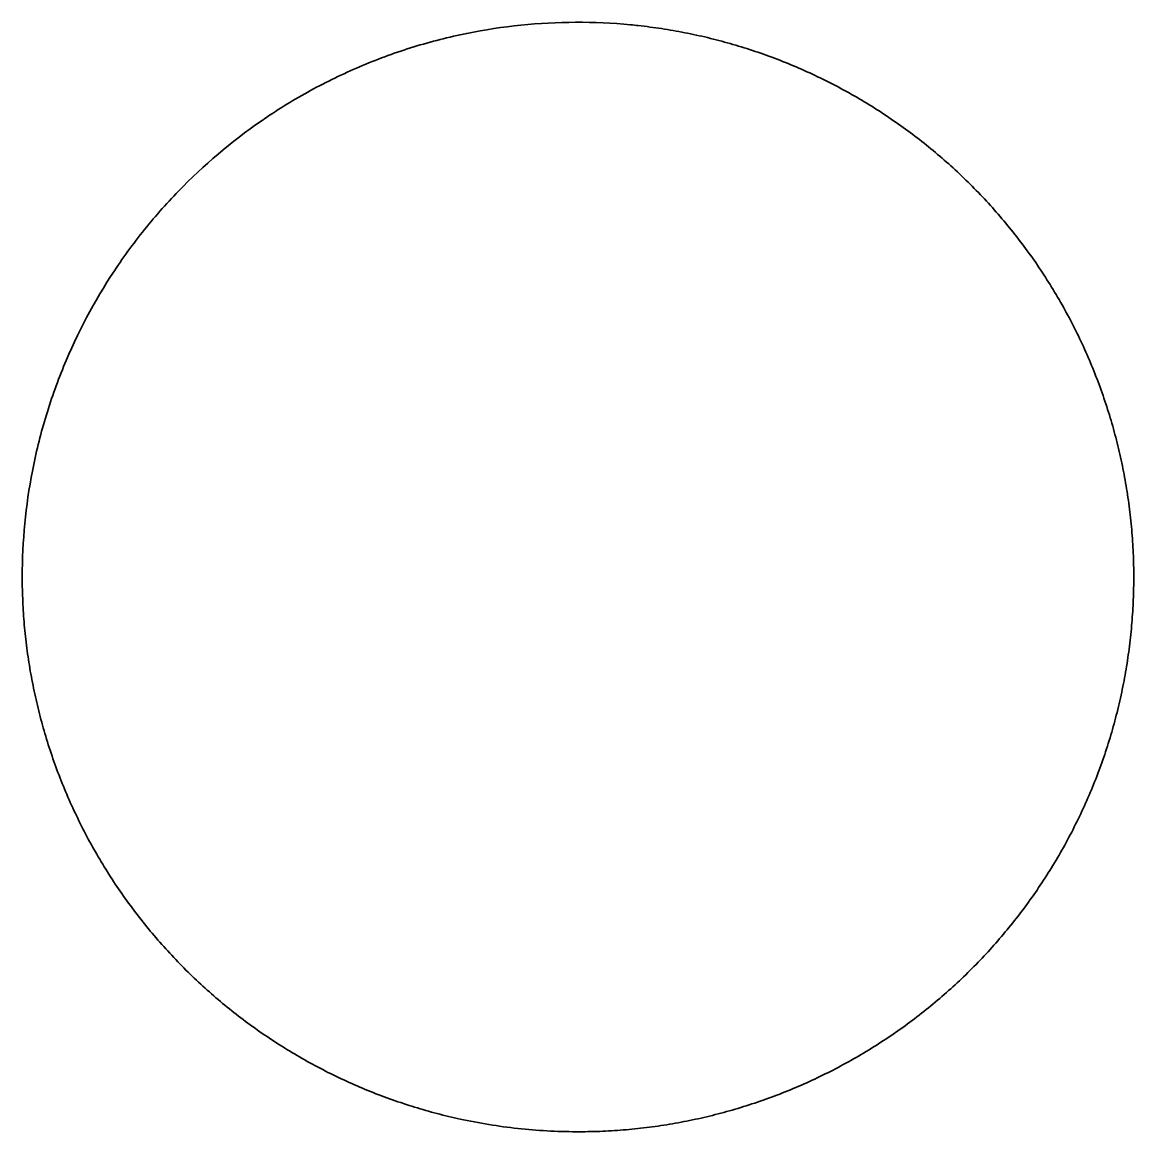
# Model space of a CAD drawing. Header units: millimetres. Extents: x 0 to 2526, y -1017 to 790.
# Drawn here: x 348.92 to 385.92, y -811.88 to -774.93 of the extents above; entities that cross this region are included whole.
import ezdxf

# ---------------------------------------------------------------- set-up
doc = ezdxf.new("R2010")
doc.units = ezdxf.units.MM
doc.layers.add('Blocks', color=7, linetype='Continuous')
doc.layers.add('Blocks$Inner', color=7, linetype='Continuous', lineweight=25, true_color=0x007f00)
doc.layers.add('Blocks$Outline', color=7, linetype='Continuous', lineweight=35, true_color=0xff3f3f)

# ---------------------------------------------------------------- blocks, each defined once
blk = doc.blocks.new('Balcony Dining Bench w Arm Top')
at = {"layer": 'Blocks$Inner'}
for points, knots in [([(443.596, -403.275), (443.423, -403.275), (443.25, -403.278), (442.82, -403.29), (442.557, -403.303), (442.041, -403.339), (441.775, -403.364), (441.261, -403.422), (440.997, -403.458), (440.486, -403.538), (440.227, -403.584), (439.72, -403.686), (439.466, -403.742), (438.963, -403.865), (438.713, -403.932), (438.217, -404.076), (437.969, -404.153), (437.479, -404.317), (437.234, -404.405), (436.751, -404.59), (436.508, -404.69), (436.033, -404.895), (435.79, -405.006), (435.324, -405.232), (435.086, -405.353), (434.631, -405.598), (434.402, -405.727), (433.957, -405.991), (433.736, -406.129), (433.302, -406.411), (433.088, -406.557), (432.667, -406.857), (432.459, -407.012), (432.051, -407.33), (431.849, -407.494), (431.454, -407.829), (431.257, -408.003), (430.877, -408.354), (430.685, -408.54), (430.32, -408.907), (430.135, -409.1), (429.786, -409.482), (429.613, -409.68), (429.28, -410.076), (429.117, -410.279), (428.802, -410.689), (428.648, -410.898), (428.35, -411.32), (428.205, -411.535), (427.925, -411.97), (427.788, -412.192), (427.526, -412.638), (427.398, -412.868), (427.155, -413.325), (427.035, -413.564), (426.812, -414.031), (426.702, -414.274), (426.498, -414.75), (426.4, -414.994), (426.217, -415.478), (426.13, -415.724), (425.968, -416.215), (425.892, -416.463), (425.75, -416.96), (425.684, -417.211), (425.563, -417.714), (425.508, -417.968), (425.408, -418.476), (425.363, -418.735), (425.285, -419.247), (425.25, -419.512), (425.222, -419.769)], [147.420286, 147.420286, 147.420286, 147.420286, 147.940836, 147.940836, 148.72166, 148.72166, 149.502484, 149.502484, 150.283192, 150.283192, 151.0639, 151.0639, 151.844607, 151.844607, 152.625315, 152.625315, 153.406023, 153.406023, 154.18673, 154.18673, 154.967438, 154.967438, 155.748146, 155.748146, 156.528577, 156.528577, 157.309007, 157.309007, 158.089438, 158.089438, 158.869869, 158.869869, 159.6503, 159.6503, 160.43073, 160.43073, 161.211161, 161.211161, 161.991592, 161.991592, 162.771738, 162.771738, 163.551885, 163.551885, 164.332032, 164.332032, 165.112179, 165.112179, 165.892325, 165.892325, 166.672472, 166.672472, 167.452619, 167.452619, 168.232765, 168.232765, 169.0128, 169.0128, 169.792834, 169.792834, 170.572868, 170.572868, 171.352902, 171.352902, 172.132936, 172.132936, 172.912971, 172.912971, 173.693005, 173.693005, 174.473039, 174.473039, 174.473039, 174.473039]), ([(461.947, -423.779), (461.982, -423.46), (462.009, -423.131), (462.027, -422.81), (462.045, -422.49), (462.055, -422.157), (462.056, -421.836), (462.057, -421.577), (462.053, -421.309), (462.043, -421.051), (462.033, -420.792), (462.017, -420.529), (461.996, -420.271), (461.975, -420.013), (461.949, -419.753), (461.917, -419.497), (461.885, -419.24), (461.848, -418.983), (461.806, -418.728), (461.763, -418.472), (461.715, -418.217), (461.662, -417.964), (461.609, -417.711), (461.55, -417.457), (461.487, -417.206), (461.423, -416.955), (461.353, -416.701), (461.278, -416.453), (461.204, -416.205), (461.122, -415.951), (461.037, -415.706), (460.953, -415.462), (460.86, -415.211), (460.765, -414.97), (460.67, -414.73), (460.568, -414.487), (460.463, -414.25), (460.358, -414.014), (460.248, -413.778), (460.133, -413.546), (460.018, -413.314), (459.898, -413.085), (459.774, -412.858), (459.649, -412.631), (459.52, -412.407), (459.386, -412.186), (459.252, -411.964), (459.113, -411.744), (458.97, -411.529), (458.827, -411.313), (458.677, -411.097), (458.525, -410.888), (458.373, -410.679), (458.212, -410.466), (458.051, -410.263), (457.89, -410.061), (457.72, -409.855), (457.551, -409.659), (457.381, -409.464), (457.205, -409.269), (457.028, -409.08), (456.851, -408.892), (456.669, -408.706), (456.484, -408.526), (456.299, -408.345), (456.11, -408.168), (455.918, -407.996), (455.725, -407.823), (455.529, -407.654), (455.33, -407.49), (455.13, -407.325), (454.926, -407.164), (454.72, -407.008), (454.514, -406.852), (454.301, -406.698), (454.089, -406.551), (453.876, -406.404), (453.653, -406.257), (453.435, -406.119), (453.216, -405.982), (452.988, -405.844), (452.763, -405.715), (452.539, -405.587), (452.308, -405.461), (452.079, -405.342), (451.85, -405.223), (451.616, -405.109), (451.382, -405), (451.148, -404.891), (450.911, -404.786), (450.673, -404.687), (450.434, -404.588), (450.193, -404.494), (449.951, -404.405), (449.708, -404.316), (449.462, -404.231), (449.216, -404.153), (448.97, -404.074), (448.719, -403.999), (448.47, -403.931), (448.22, -403.863), (447.962, -403.798), (447.71, -403.74), (447.458, -403.682), (447.197, -403.628), (446.943, -403.581), (446.689, -403.535), (446.429, -403.492), (446.173, -403.456), (445.918, -403.42), (445.66, -403.389), (445.402, -403.364), (445.145, -403.339), (444.888, -403.319), (444.63, -403.304), (444.372, -403.29), (444.113, -403.281), (443.855, -403.277), (443.769, -403.276), (443.682, -403.275), (443.596, -403.275)], [116.321824, 116.321824, 116.321824, 116.321824, 117.294354, 117.294354, 117.294354, 118.269619, 118.269619, 118.269619, 119.055261, 119.055261, 119.055261, 119.836699, 119.836699, 119.836699, 120.615373, 120.615373, 120.615373, 121.392681, 121.392681, 121.392681, 122.169995, 122.169995, 122.169995, 122.948691, 122.948691, 122.948691, 123.730164, 123.730164, 123.730164, 124.515856, 124.515856, 124.515856, 125.301544, 125.301544, 125.301544, 126.083026, 126.083026, 126.083026, 126.861742, 126.861742, 126.861742, 127.639087, 127.639087, 127.639087, 128.416435, 128.416435, 128.416435, 129.19516, 129.19516, 129.19516, 129.976656, 129.976656, 129.976656, 130.762363, 130.762363, 130.762363, 131.548207, 131.548207, 131.548207, 132.329837, 132.329837, 132.329837, 133.108697, 133.108697, 133.108697, 133.88618, 133.88618, 133.88618, 134.663661, 134.663661, 134.663661, 135.442513, 135.442513, 135.442513, 136.224131, 136.224131, 136.224131, 137.009956, 137.009956, 137.009956, 137.795957, 137.795957, 137.795957, 138.577739, 138.577739, 138.577739, 139.356744, 139.356744, 139.356744, 140.134367, 140.134367, 140.134367, 140.911984, 140.911984, 140.911984, 141.690968, 141.690968, 141.690968, 142.472716, 142.472716, 142.472716, 143.258671, 143.258671, 143.258671, 144.04469, 144.04469, 144.04469, 144.826485, 144.826485, 144.826485, 145.6055, 145.6055, 145.6055, 146.383132, 146.383132, 146.383132, 147.160757, 147.160757, 147.160757, 147.420286, 147.420286, 147.420286, 147.420286]), ([(425.222, -419.769), (425.212, -419.855), (425.204, -419.941), (425.137, -420.634), (425.109, -421.244), (425.111, -421.855)], [174.473039, 174.473039, 174.473039, 174.473039, 174.732078, 174.732078, 176.563816, 176.563816, 176.563816, 176.563816]), ([(425.111, -421.855), (425.116, -423.076), (425.24, -424.284), (425.543, -425.776), (425.611, -426.074), (425.762, -426.664), (425.844, -426.956), (426.111, -427.823), (426.317, -428.389), (426.782, -429.499), (427.042, -430.043), (427.472, -430.841), (427.623, -431.105), (427.937, -431.625), (428.102, -431.883), (428.951, -433.142), (429.719, -434.069), (431.002, -435.342), (431.451, -435.747), (432.159, -436.324), (432.401, -436.51), (432.89, -436.87), (433.138, -437.043), (434.396, -437.876), (435.459, -438.439), (437.138, -439.127), (437.715, -439.331), (438.877, -439.678), (439.463, -439.822), (441.212, -440.161), (442.388, -440.276), (443.582, -440.275)], [60.241993, 60.241993, 60.241993, 60.241993, 63.879032, 63.879032, 64.788291, 64.788291, 65.697551, 65.697551, 67.51607, 67.51607, 69.33459, 69.33459, 70.243849, 70.243849, 71.153109, 71.153109, 74.790148, 74.790148, 76.608667, 76.608667, 77.517927, 77.517927, 78.427186, 78.427186, 82.064225, 82.064225, 83.882745, 83.882745, 85.701264, 85.701264, 89.266778, 89.266778, 89.266778, 89.266778]), ([(443.582, -440.275), (443.626, -440.275), (443.669, -440.275), (443.712, -440.275), (443.97, -440.273), (444.237, -440.265), (444.495, -440.252), (444.753, -440.239), (445.015, -440.221), (445.273, -440.197), (445.53, -440.173), (445.788, -440.144), (446.044, -440.109), (446.301, -440.075), (446.556, -440.035), (446.811, -439.989), (447.065, -439.944), (447.319, -439.893), (447.571, -439.837), (447.823, -439.781), (448.076, -439.719), (448.326, -439.653), (448.576, -439.586), (448.828, -439.513), (449.075, -439.436), (449.322, -439.359), (449.575, -439.274), (449.818, -439.187), (450.061, -439.099), (450.311, -439.003), (450.55, -438.906), (450.789, -438.808), (451.031, -438.704), (451.266, -438.596), (451.501, -438.488), (451.735, -438.375), (451.965, -438.257), (452.195, -438.14), (452.424, -438.017), (452.649, -437.89), (452.874, -437.763), (453.097, -437.631), (453.316, -437.494), (453.536, -437.358), (453.754, -437.216), (453.968, -437.07), (454.182, -436.925), (454.396, -436.772), (454.603, -436.618), (454.811, -436.463), (455.022, -436.299), (455.222, -436.136), (455.423, -435.972), (455.627, -435.799), (455.82, -435.628), (456.014, -435.456), (456.207, -435.278), (456.394, -435.098), (456.58, -434.919), (456.763, -434.734), (456.942, -434.547), (457.12, -434.359), (457.295, -434.168), (457.466, -433.974), (457.636, -433.779), (457.803, -433.581), (457.965, -433.379), (458.127, -433.177), (458.286, -432.971), (458.44, -432.763), (458.594, -432.555), (458.745, -432.339), (458.89, -432.125), (459.035, -431.91), (459.18, -431.685), (459.315, -431.465), (459.451, -431.244), (459.586, -431.014), (459.712, -430.787), (459.838, -430.561), (459.961, -430.329), (460.078, -430.098), (460.194, -429.866), (460.306, -429.631), (460.413, -429.395), (460.519, -429.159), (460.621, -428.921), (460.718, -428.681), (460.814, -428.441), (460.906, -428.198), (460.993, -427.954), (461.079, -427.71), (461.161, -427.463), (461.237, -427.215), (461.313, -426.968), (461.385, -426.715), (461.451, -426.464), (461.517, -426.214), (461.579, -425.954), (461.634, -425.701), (461.702, -425.387), (461.764, -425.06), (461.816, -424.743), (461.867, -424.426), (461.912, -424.099), (461.947, -423.779)], [89.266778, 89.266778, 89.266778, 89.266778, 89.396511, 89.396511, 89.396511, 90.182136, 90.182136, 90.182136, 90.963543, 90.963543, 90.963543, 91.742174, 91.742174, 91.742174, 92.519427, 92.519427, 92.519427, 93.296676, 93.296676, 93.296676, 94.075298, 94.075298, 94.075298, 94.85669, 94.85669, 94.85669, 95.642296, 95.642296, 95.642296, 96.427734, 96.427734, 96.427734, 97.20896, 97.20896, 97.20896, 97.987415, 97.987415, 97.987415, 98.764497, 98.764497, 98.764497, 99.541581, 99.541581, 99.541581, 100.320041, 100.320041, 100.320041, 101.101276, 101.101276, 101.101276, 101.886726, 101.886726, 101.886726, 102.672055, 102.672055, 102.672055, 103.453177, 103.453177, 103.453177, 104.231534, 104.231534, 104.231534, 105.008523, 105.008523, 105.008523, 105.785517, 105.785517, 105.785517, 106.563891, 106.563891, 106.563891, 107.345042, 107.345042, 107.345042, 108.130412, 108.130412, 108.130412, 108.915722, 108.915722, 108.915722, 109.69683, 109.69683, 109.69683, 110.475177, 110.475177, 110.475177, 111.252157, 111.252157, 111.252157, 112.029147, 112.029147, 112.029147, 112.807518, 112.807518, 112.807518, 113.588668, 113.588668, 113.588668, 114.374037, 114.374037, 114.374037, 115.349261, 115.349261, 115.349261, 116.321824, 116.321824, 116.321824, 116.321824])]:
    blk.add_open_spline(points, degree=3, knots=knots, dxfattribs=at)
at = {"layer": 'Blocks$Outline'}
blk.add_open_spline([(425.111, -421.855), (425.109, -421.244), (425.137, -420.634), (425.204, -419.941), (425.212, -419.855), (425.222, -419.769), (425.25, -419.512), (425.285, -419.247), (425.363, -418.735), (425.408, -418.476), (425.508, -417.968), (425.563, -417.714), (425.684, -417.211), (425.75, -416.96), (425.892, -416.463), (425.968, -416.215), (426.13, -415.724), (426.217, -415.478), (426.4, -414.994), (426.498, -414.75), (426.702, -414.274), (426.812, -414.031), (427.035, -413.564), (427.155, -413.325), (427.398, -412.868), (427.526, -412.638), (427.788, -412.192), (427.925, -411.97), (428.205, -411.535), (428.35, -411.32), (428.648, -410.898), (428.802, -410.689), (429.117, -410.279), (429.28, -410.076), (429.613, -409.68), (429.786, -409.482), (430.135, -409.1), (430.32, -408.907), (430.685, -408.54), (430.877, -408.354), (431.257, -408.003), (431.454, -407.829), (431.849, -407.494), (432.051, -407.33), (432.459, -407.012), (432.667, -406.857), (433.088, -406.557), (433.302, -406.411), (433.736, -406.129), (433.957, -405.991), (434.402, -405.727), (434.631, -405.598), (435.086, -405.353), (435.324, -405.232), (435.79, -405.006), (436.033, -404.895), (436.508, -404.69), (436.751, -404.59), (437.234, -404.405), (437.479, -404.317), (437.969, -404.153), (438.217, -404.076), (438.713, -403.932), (438.963, -403.865), (439.466, -403.742), (439.72, -403.686), (440.227, -403.584), (440.486, -403.538), (440.997, -403.458), (441.261, -403.422), (441.775, -403.364), (442.041, -403.339), (442.557, -403.303), (442.82, -403.29), (443.25, -403.278), (443.423, -403.275), (443.596, -403.275), (443.682, -403.275), (443.769, -403.276), (443.855, -403.277), (444.113, -403.281), (444.372, -403.29), (444.63, -403.304), (444.888, -403.319), (445.145, -403.339), (445.402, -403.364), (445.66, -403.389), (445.918, -403.42), (446.173, -403.456), (446.429, -403.492), (446.689, -403.535), (446.943, -403.581), (447.197, -403.628), (447.458, -403.682), (447.71, -403.74), (447.962, -403.798), (448.22, -403.863), (448.47, -403.931), (448.719, -403.999), (448.97, -404.074), (449.216, -404.153), (449.462, -404.231), (449.708, -404.316), (449.951, -404.405), (450.193, -404.494), (450.434, -404.588), (450.673, -404.687), (450.911, -404.786), (451.148, -404.891), (451.382, -405), (451.616, -405.109), (451.85, -405.223), (452.079, -405.342), (452.308, -405.461), (452.539, -405.587), (452.763, -405.715), (452.988, -405.844), (453.216, -405.982), (453.435, -406.119), (453.653, -406.257), (453.876, -406.404), (454.089, -406.551), (454.301, -406.698), (454.514, -406.852), (454.72, -407.008), (454.926, -407.164), (455.13, -407.325), (455.33, -407.49), (455.529, -407.654), (455.725, -407.823), (455.918, -407.996), (456.11, -408.168), (456.299, -408.345), (456.484, -408.526), (456.669, -408.706), (456.851, -408.892), (457.028, -409.08), (457.205, -409.269), (457.381, -409.464), (457.551, -409.659), (457.72, -409.855), (457.89, -410.061), (458.051, -410.263), (458.212, -410.466), (458.373, -410.679), (458.525, -410.888), (458.677, -411.097), (458.827, -411.313), (458.97, -411.529), (459.113, -411.744), (459.252, -411.964), (459.386, -412.186), (459.52, -412.407), (459.649, -412.631), (459.774, -412.858), (459.898, -413.085), (460.018, -413.314), (460.133, -413.546), (460.248, -413.778), (460.358, -414.014), (460.463, -414.25), (460.568, -414.487), (460.67, -414.73), (460.765, -414.97), (460.86, -415.211), (460.953, -415.462), (461.037, -415.706), (461.122, -415.951), (461.204, -416.205), (461.278, -416.453), (461.353, -416.701), (461.423, -416.955), (461.487, -417.206), (461.55, -417.457), (461.609, -417.711), (461.662, -417.964), (461.715, -418.217), (461.763, -418.472), (461.806, -418.728), (461.848, -418.983), (461.885, -419.24), (461.917, -419.497), (461.949, -419.753), (461.975, -420.013), (461.996, -420.271), (462.017, -420.529), (462.033, -420.792), (462.043, -421.051), (462.053, -421.309), (462.057, -421.577), (462.056, -421.836), (462.055, -422.157), (462.045, -422.49), (462.027, -422.81), (462.009, -423.131), (461.982, -423.46), (461.947, -423.779), (461.912, -424.099), (461.867, -424.426), (461.816, -424.743), (461.764, -425.06), (461.702, -425.387), (461.634, -425.701), (461.579, -425.954), (461.517, -426.214), (461.451, -426.464), (461.385, -426.715), (461.313, -426.968), (461.237, -427.215), (461.161, -427.463), (461.079, -427.71), (460.993, -427.954), (460.906, -428.198), (460.814, -428.441), (460.718, -428.681), (460.621, -428.921), (460.519, -429.159), (460.413, -429.395), (460.306, -429.631), (460.194, -429.866), (460.078, -430.098), (459.961, -430.329), (459.838, -430.561), (459.712, -430.787), (459.586, -431.014), (459.451, -431.244), (459.315, -431.465), (459.18, -431.685), (459.035, -431.91), (458.89, -432.125), (458.745, -432.339), (458.594, -432.555), (458.44, -432.763), (458.286, -432.971), (458.127, -433.177), (457.965, -433.379), (457.803, -433.581), (457.636, -433.779), (457.466, -433.974), (457.295, -434.168), (457.12, -434.359), (456.942, -434.547), (456.763, -434.734), (456.58, -434.919), (456.394, -435.098), (456.207, -435.278), (456.014, -435.456), (455.82, -435.628), (455.627, -435.799), (455.423, -435.972), (455.222, -436.136), (455.022, -436.299), (454.811, -436.463), (454.603, -436.618), (454.396, -436.772), (454.182, -436.925), (453.968, -437.07), (453.754, -437.216), (453.536, -437.358), (453.316, -437.494), (453.097, -437.631), (452.874, -437.763), (452.649, -437.89), (452.424, -438.017), (452.195, -438.14), (451.965, -438.257), (451.735, -438.375), (451.501, -438.488), (451.266, -438.596), (451.031, -438.704), (450.789, -438.808), (450.55, -438.906), (450.311, -439.003), (450.061, -439.099), (449.818, -439.187), (449.575, -439.274), (449.322, -439.359), (449.075, -439.436), (448.828, -439.513), (448.576, -439.586), (448.326, -439.653), (448.076, -439.719), (447.823, -439.781), (447.571, -439.837), (447.319, -439.893), (447.065, -439.944), (446.811, -439.989), (446.556, -440.035), (446.301, -440.075), (446.044, -440.109), (445.788, -440.144), (445.53, -440.173), (445.273, -440.197), (445.015, -440.221), (444.753, -440.239), (444.495, -440.252), (444.237, -440.265), (443.97, -440.273), (443.712, -440.275), (443.669, -440.275), (443.626, -440.275), (443.582, -440.275), (442.388, -440.276), (441.212, -440.161), (439.463, -439.822), (438.877, -439.678), (437.715, -439.331), (437.138, -439.127), (435.459, -438.439), (434.396, -437.876), (433.138, -437.043), (432.89, -436.87), (432.401, -436.51), (432.159, -436.324), (431.451, -435.747), (431.002, -435.342), (429.719, -434.069), (428.951, -433.142), (428.102, -431.883), (427.937, -431.625), (427.623, -431.105), (427.472, -430.841), (427.042, -430.043), (426.782, -429.499), (426.317, -428.389), (426.111, -427.823), (425.844, -426.956), (425.762, -426.664), (425.611, -426.074), (425.543, -425.776), (425.24, -424.284), (425.116, -423.076), (425.111, -421.855)], degree=3, knots=[-176.563816, -176.563816, -176.563816, -176.563816, -174.732078, -174.732078, -174.473039, -174.473039, -174.473039, -173.693005, -173.693005, -172.912971, -172.912971, -172.132936, -172.132936, -171.352902, -171.352902, -170.572868, -170.572868, -169.792834, -169.792834, -169.0128, -169.0128, -168.232765, -168.232765, -167.452619, -167.452619, -166.672472, -166.672472, -165.892325, -165.892325, -165.112179, -165.112179, -164.332032, -164.332032, -163.551885, -163.551885, -162.771738, -162.771738, -161.991592, -161.991592, -161.211161, -161.211161, -160.43073, -160.43073, -159.6503, -159.6503, -158.869869, -158.869869, -158.089438, -158.089438, -157.309007, -157.309007, -156.528577, -156.528577, -155.748146, -155.748146, -154.967438, -154.967438, -154.18673, -154.18673, -153.406023, -153.406023, -152.625315, -152.625315, -151.844607, -151.844607, -151.0639, -151.0639, -150.283192, -150.283192, -149.502484, -149.502484, -148.72166, -148.72166, -147.940836, -147.940836, -147.420286, -147.420286, -147.420286, -147.160757, -147.160757, -147.160757, -146.383132, -146.383132, -146.383132, -145.6055, -145.6055, -145.6055, -144.826485, -144.826485, -144.826485, -144.04469, -144.04469, -144.04469, -143.258671, -143.258671, -143.258671, -142.472716, -142.472716, -142.472716, -141.690968, -141.690968, -141.690968, -140.911984, -140.911984, -140.911984, -140.134367, -140.134367, -140.134367, -139.356744, -139.356744, -139.356744, -138.577739, -138.577739, -138.577739, -137.795957, -137.795957, -137.795957, -137.009956, -137.009956, -137.009956, -136.224131, -136.224131, -136.224131, -135.442513, -135.442513, -135.442513, -134.663661, -134.663661, -134.663661, -133.88618, -133.88618, -133.88618, -133.108697, -133.108697, -133.108697, -132.329837, -132.329837, -132.329837, -131.548207, -131.548207, -131.548207, -130.762363, -130.762363, -130.762363, -129.976656, -129.976656, -129.976656, -129.19516, -129.19516, -129.19516, -128.416435, -128.416435, -128.416435, -127.639087, -127.639087, -127.639087, -126.861742, -126.861742, -126.861742, -126.083026, -126.083026, -126.083026, -125.301544, -125.301544, -125.301544, -124.515856, -124.515856, -124.515856, -123.730164, -123.730164, -123.730164, -122.948691, -122.948691, -122.948691, -122.169995, -122.169995, -122.169995, -121.392681, -121.392681, -121.392681, -120.615373, -120.615373, -120.615373, -119.836699, -119.836699, -119.836699, -119.055261, -119.055261, -119.055261, -118.269619, -118.269619, -118.269619, -117.294354, -117.294354, -117.294354, -116.321824, -116.321824, -116.321824, -115.349261, -115.349261, -115.349261, -114.374037, -114.374037, -114.374037, -113.588668, -113.588668, -113.588668, -112.807518, -112.807518, -112.807518, -112.029147, -112.029147, -112.029147, -111.252157, -111.252157, -111.252157, -110.475177, -110.475177, -110.475177, -109.69683, -109.69683, -109.69683, -108.915722, -108.915722, -108.915722, -108.130412, -108.130412, -108.130412, -107.345042, -107.345042, -107.345042, -106.563891, -106.563891, -106.563891, -105.785517, -105.785517, -105.785517, -105.008523, -105.008523, -105.008523, -104.231534, -104.231534, -104.231534, -103.453177, -103.453177, -103.453177, -102.672055, -102.672055, -102.672055, -101.886726, -101.886726, -101.886726, -101.101276, -101.101276, -101.101276, -100.320041, -100.320041, -100.320041, -99.541581, -99.541581, -99.541581, -98.764497, -98.764497, -98.764497, -97.987415, -97.987415, -97.987415, -97.20896, -97.20896, -97.20896, -96.427734, -96.427734, -96.427734, -95.642296, -95.642296, -95.642296, -94.85669, -94.85669, -94.85669, -94.075298, -94.075298, -94.075298, -93.296676, -93.296676, -93.296676, -92.519427, -92.519427, -92.519427, -91.742174, -91.742174, -91.742174, -90.963543, -90.963543, -90.963543, -90.182136, -90.182136, -90.182136, -89.396511, -89.396511, -89.396511, -89.266778, -89.266778, -89.266778, -85.701264, -85.701264, -83.882745, -83.882745, -82.064225, -82.064225, -78.427186, -78.427186, -77.517927, -77.517927, -76.608667, -76.608667, -74.790148, -74.790148, -71.153109, -71.153109, -70.243849, -70.243849, -69.33459, -69.33459, -67.51607, -67.51607, -65.697551, -65.697551, -64.788291, -64.788291, -63.879032, -63.879032, -60.241993, -60.241993, -60.241993, -60.241993], dxfattribs=at)

msp = doc.modelspace()

# ---------------------------------------------------------------- block references
at = {"layer": 'Blocks', "rotation": 270.0000000000025}
msp.add_blockref('Balcony Dining Bench w Arm Top', (789.198, -349.824), dxfattribs=at)

doc.saveas('drawing.dxf')
